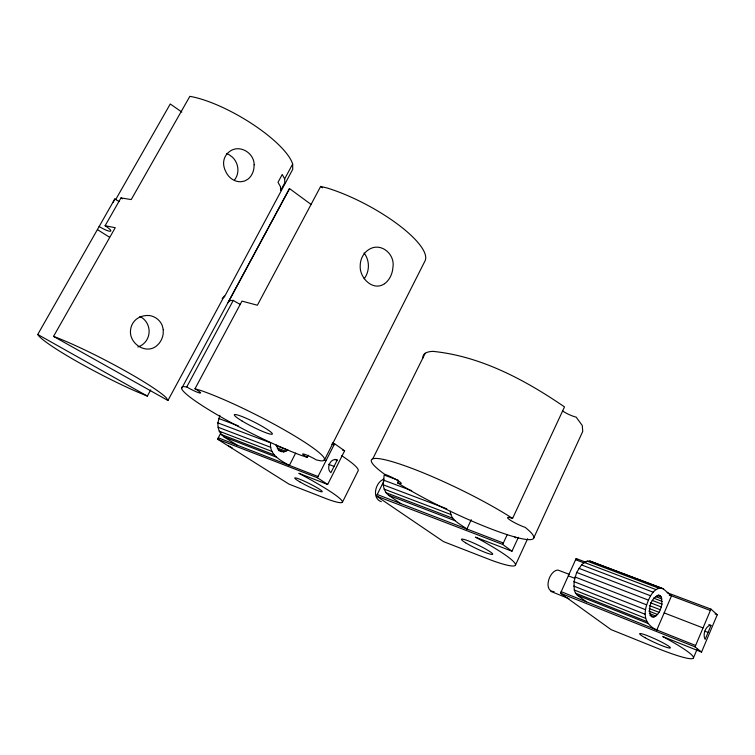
<?xml version="1.0" encoding="UTF-8"?>
<svg xmlns="http://www.w3.org/2000/svg" width="755" height="755" viewBox="0 0 755 755"><rect width="100%" height="100%" fill="white"/><g stroke="black" fill="none" stroke-linecap="round" stroke-linejoin="round"><path stroke-width="1.13" d="M695.61 645.487L586.399 601.82L577.33 595.214L575.48 593.109L574.253 589.985L573.998 581.633L576.66 572.422L581.51 564.91L584.351 562.466L587.192 561.144L589.853 561.022L661.22 587.9L663.371 588.928L671.516 595.846L710.389 610.484M671.516 595.846L669.317 595.015L671.516 595.846L656.784 630.048C645.61 624.819 643.147 615.901 646.667 604.868C649.102 598.045 652.858 588.475 661.22 587.9M661.956 604.132L661.371 597.12L659.087 595.223C651.065 597.205 647.007 609.851 651.386 616.609L652.707 617.165C658.596 616.278 660.833 609.2 661.956 604.132L652.141 600.348M318.006 476.499L237.042 445.12L224.027 436.909L221.272 434.493L219.243 431.19L218.072 427.226L217.855 422.885L219.865 415.335M503.34 543.024L400.801 503.613L388.551 495.233L385.994 492.694L384.163 489.136L383.21 484.804L384.144 475.046L398.432 480.35M710.974 625.517L705.151 639.409C702.575 634.851 705.095 626.839 710.181 625.159L710.974 625.517L708.785 624.668M710.965 609.125L717.25 614.759L701.555 652.075L695.034 646.856L710.965 609.125L667.109 592.684M693.486 657.841L697.082 649.309M701.555 652.075L662.748 636.559A72.367 7.427 25 0 1 662.626 650.376L611.04 629.604L560.493 593.213L576.122 558.568L585.993 562.267M533.606 538.24L582.728 431.473L582.294 425.527L576.159 417.156A12.118 2.812 24.7 0 1 562.683 411.013M515.448 565.127L527.641 538.711M383.785 481.246L376.471 496.073L443.572 541.646L492.015 560.474A74.254 8.267 25.9 0 0 475.405 537.145L511.966 551.207L518.402 537.315M398.527 480.727L397.507 482.822A90.053 11.976 25.8 0 0 501.462 532.728A90.053 11.976 25.8 0 0 525.169 527.367A12.363 1.708 25.3 0 1 509.474 519.638A12.363 1.708 25.3 0 1 512.579 518.44L564.513 406.907C525.282 380.039 480.878 356.143 432.898 351.368A88.307 19.743 25.5 0 0 422.951 357.936M511.966 551.207L502.679 544.43L507.313 534.493M471.262 519.714L466.845 529.076C460.616 524.102 450.688 520.506 450.301 511.192M150.698 389.939L147.348 396.092L136.485 391.581A73.612 7.352 27.5 0 1 37.75 334.465L114.817 198.971A9.758 2.048 29.8 0 0 119.224 201.5M113.071 202.576L114.817 198.971M372.781 458.842L425.188 353.293M337.192 460.116L330.907 472.649C325.641 468.657 330.567 457.086 337.192 460.116L334.993 459.304M342.402 502.301L358.087 470.884A65.978 8.145 26.8 0 0 341.713 455.718M324.414 460.05L424.82 261.315A77.142 22.169 28.2 0 0 398.196 224.622A77.142 22.169 28.2 0 0 327.208 188.023L320.648 186.438L257.38 305.218L241.968 301.122L194.979 388.778A9.985 1.18 27.3 0 1 199.594 392.968A9.985 1.18 27.3 0 1 186.759 386.938L183.21 386.569A80.087 9.296 26.9 0 0 217.053 414.684A80.087 9.296 26.9 0 0 300.905 455.274L307.2 457.36L308.276 455.256M221.026 432.662L217.572 439.193L289.005 484.134L327.859 499.31A66.364 6.399 26.7 0 0 298.857 473.309L327.67 484.474L344.62 450.82L334.597 443.742L332.389 442.959M327.67 484.474L317.383 477.736L334.597 443.742M295.667 453.075L289.354 465.467C280.813 460.588 268.931 454.68 270.611 442.845L217.855 422.885M181.615 388.514L289.505 188.59L311.202 204.529M289.505 188.59L228.104 302.613L229.454 300.698L233.295 300.377A9.824 1.887 28.1 0 0 240.213 304.265M186.759 386.938L233.295 300.377M284.654 178.878L282.238 174.48L278.01 182.304L280.454 186.645L280.624 190.515L284.786 182.814L284.654 178.878L292.657 164.071A70.423 20.668 30.4 0 0 252.453 124.103A70.423 20.668 30.4 0 0 189.845 96.347L131.219 199.575L120.97 197.914L105.096 225.745A9.815 1.84 29.4 0 1 110.305 231.256A9.815 1.84 29.4 0 1 99.113 226.462M105.096 225.745L115.251 227.699L53.529 336.39L167.94 400.49L224.377 295.96L224.537 296.639L222.159 298.3M224.537 296.639L292.732 169.337L292.657 164.071M115.789 199.395L170.262 103.982L181.823 112.061M278.425 450.527L283.833 451.915L288.07 450.112L276.028 445.554M383.984 479.161C375.395 481.926 371.384 498.357 381.294 501.688M554.123 591.58C542.93 591.524 548.951 570.497 557.954 570.072L569.402 574.395M194.979 388.778L201.132 390.599A80.087 9.296 26.9 0 1 290.203 433.304A80.087 9.296 26.9 0 1 320.677 460.805L316.298 459.908A9.211 1.038 26.5 0 0 304.076 454.142A9.211 1.038 26.5 0 0 307.2 457.36M232.229 447.932L228.369 445.856M331.756 444.166L333.974 444.959M342.477 450.046L344.62 450.82M323.886 459.889L326.018 460.682M383.21 480.001L411.749 490.693M218.61 418.468L238.41 425.895M575.593 559.748L584.068 562.919M663.371 588.928L589.853 561.022M328.567 464.316L334.05 466.373M715.089 613.947L717.25 614.759M587.192 561.144L658.69 588.126M383.21 484.804L446.8 508.832M584.351 562.466L655.953 589.589M277.245 448.017L286.003 451.339M384.163 489.136L450.933 514.533M581.51 564.91L653.198 592.203M278.359 449.829L283.833 451.915M658.2 594.987L660.389 595.818M218.072 427.226L270.762 447.328M657.001 595.45L661.371 597.12M385.994 492.694L452.632 518.166M655.434 596.526L661.984 599.036M388.551 495.233L455.086 520.723M578.887 568.298L650.612 595.799M219.243 431.19L271.875 451.396M653.452 598.073L662.182 601.424M376.471 496.073L502.679 544.43M221.272 434.493L273.848 454.765M576.66 572.422L648.385 600.121M217.572 439.193L317.383 477.736M568.336 575.829L574.668 578.283M377.255 494.487L400.801 503.613M224.027 436.909L276.547 457.219M650.423 602.764L661.314 606.982M664.155 612.9L703.028 627.933M649.423 605.538L660.314 609.766M574.989 576.971L646.667 604.868M704.774 631.171L708.067 632.454M218.308 437.796L237.042 445.12M649.206 608.492L659.011 612.324M573.998 581.633L645.591 609.71M648.781 611.05L657.492 614.466M649.319 613.475L655.859 616.052M649.866 615.259L654.226 616.977M573.743 586.078L645.232 614.296M574.253 589.985L645.601 618.307M575.48 593.109L646.676 621.478M577.33 595.214L648.375 623.573M560.493 593.213L695.034 646.856M550.82 591.401L568.996 598.687M561.192 591.665L586.399 601.82M281.709 451.773L278.17 449.461L276.339 444.997M37.75 334.465L147.348 396.092M97.574 229.709L109.513 237.23M320.648 186.438L322.527 187.844M576.122 558.568L577.773 559.861M514.787 536.871L515.684 537.871M167.94 400.49L166.327 397.838A73.612 7.352 27.5 0 0 118.186 367.024A73.612 7.352 27.5 0 0 53.529 336.39M512.579 518.44A90.053 11.976 25.8 0 0 402.802 465.071A90.053 11.976 25.8 0 0 384.455 474.149A11.183 1.416 26.1 0 1 398.848 481.218A11.183 1.416 26.1 0 1 397.507 482.822M120.97 197.914A9.758 2.048 29.8 0 1 122.338 198.829M226.453 153.567A16.261 14.713 68.9 0 1 229.227 154.794L232.512 157.248A16.261 14.713 68.9 0 1 234.588 179.85M139.854 316.458A16.402 16.015 84.9 0 1 137.825 346.998M364.033 252.972A18.95 16.119 -89.7 0 1 364.184 278.718M163.269 329.652L163.165 334.012A16.289 13.835 -72.9 0 1 157.257 345.299C146.687 355.209 129.152 343.978 130.502 330.482A16.837 16.308 21.5 0 1 136.485 319.091C140.128 316.326 144.649 315.231 149.16 315.514A16.884 16.299 -89.5 0 1 162.249 325.471L163.269 329.652M254.152 164.798L253.793 169.111A15.987 12.816 -87.8 0 1 247.763 179.322L244.535 181.058L240.883 181.747A16.704 14.958 72 0 1 227.057 173.98C224.801 170.234 223.15 166.053 223.659 161.589A16.374 15.242 43.4 0 1 229.907 151.274C239.873 144.13 254.303 153.105 254.152 164.798M384.474 283.757C373.055 291.647 359.71 278.038 360.192 266.307A19.413 17.308 82.2 0 1 368.865 249.537C380.822 241.845 395.167 254.086 392.94 267.176A19.385 14.958 -83.1 0 1 384.474 283.757M465.637 542.817A17.261 1.925 25.6 0 0 491.949 554.425A17.261 1.925 25.6 0 0 473.583 543.034A17.261 1.925 25.6 0 0 465.637 542.817M299.867 481.888A15.374 1.501 26.5 0 0 322.111 491.788A15.374 1.501 26.5 0 0 303.491 480.812A15.374 1.501 26.5 0 0 299.867 481.888M242.091 421.016A21.319 2.473 26.9 0 0 272.262 434.134A21.319 2.473 26.9 0 0 245.639 418.025A21.319 2.473 26.9 0 0 242.091 421.016M645.081 637.72A16.874 1.718 24.8 0 0 670.138 648.035A16.874 1.718 24.8 0 0 649.932 636.701A16.874 1.718 24.8 0 0 645.081 637.72"/></g></svg>
